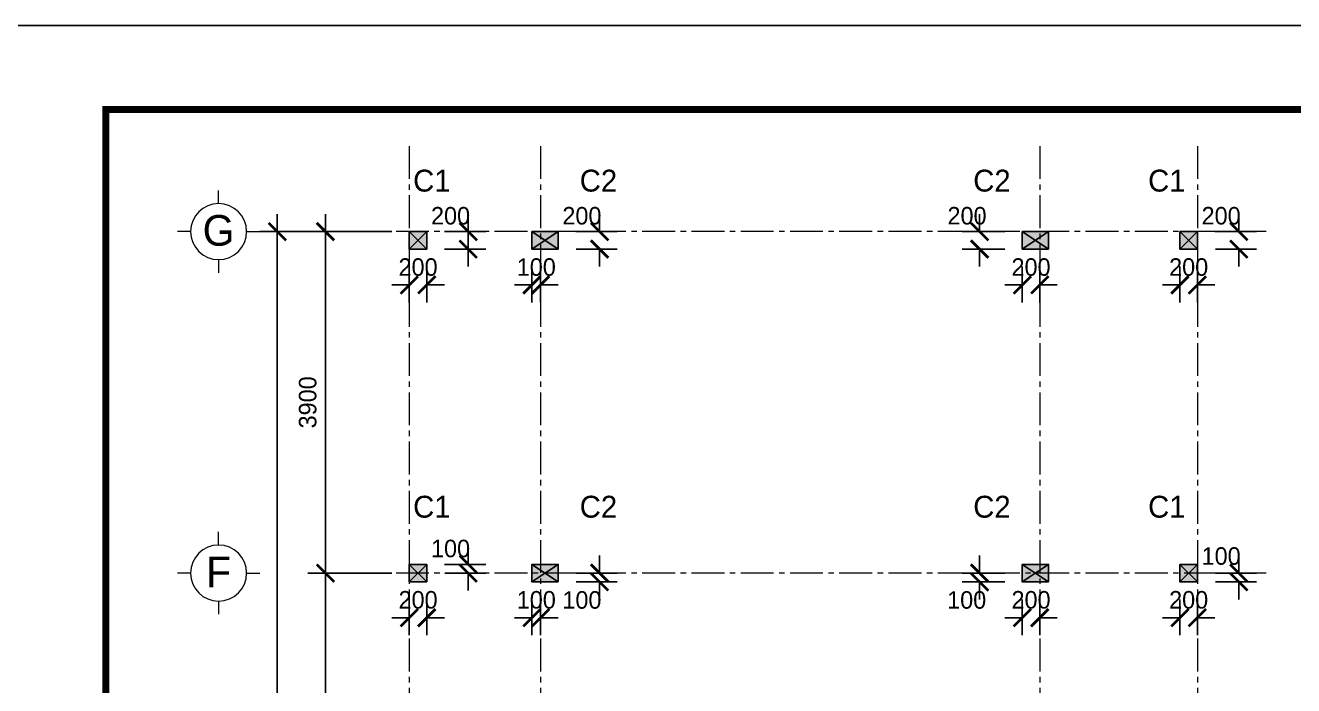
# Model space of a CAD drawing. Header units: inches. Extents: x 566748 to 757280, y 592180 to 740680.
# Drawn here: x 609628 to 624112, y 733140 to 740680 of the extents above; entities that cross this region are included whole.
import ezdxf
from ezdxf.enums import TextEntityAlignment as Align

# ---------------------------------------------------------------- set-up
doc = ezdxf.new("R2010")
doc.units = ezdxf.units.IN
doc.header["$MEASUREMENT"] = 0
doc.linetypes.add('ACAD_ISO10W100', pattern=[18, 12, -3, 0, -3])
doc.linetypes.add('CENTER2', pattern=[1.125, 0.75, -0.125, 0.125, -0.125])
for name, color, linetype in [('cot', 123, 'Continuous'), ('LAYER7', 7, 'Continuous'), ('TEXT', 4, 'Continuous')]:
    doc.layers.add(name, color=color, linetype=linetype)
for name, color, linetype, lineweight in [('NET GHI CHU', 7, 'Continuous', 13), ('NET KICH THUOC', 9, 'Continuous', 13), ('NET TRUC', 8, 'ACAD_ISO10W100', 9)]:
    doc.layers.add(name, color=color, linetype=linetype, lineweight=lineweight)
doc.styles.add('chu dan', font='Fonts5.ttf', dxfattribs={"height": 350})
doc.styles.add('DIM', font='Fonts5.ttf')
doc.styles.add('VNAVO', font='VARIALN.TTF', dxfattribs={"width": 1.1})
doc.dimstyles.new('M 1-100', dxfattribs={"dimtxt": 200, "dimasz": 200, "dimexe": 200, "dimexo": 200, "dimgap": 100, "dimtad": 1, "dimtoh": 1, "dimdec": 0, "dimzin": 0, "dimdsep": 46, "dimtxsty": 'DIM', "dimblk": 'ARCHTICK', "dimcen": 200, "dimdle": 200, "dimadec": 0, "dimazin": 0, "dimtfac": 1, "dimtdec": 0, "dimtix": 1, "dimtofl": 0, "dimtmove": 2, "dimatfit": 3, "dimfxl": 1, "dimtolj": 1, "dimtzin": 0, "dimarcsym": 0})

# ---------------------------------------------------------------- blocks, each defined once
blk = doc.blocks.new('_ArchTick')
at = {"color": 0, "linetype": 'ByBlock', "const_width": 0.15}
blk.add_lwpolyline([(-0.5, -0.5), (0.5, 0.5)], dxfattribs=at)
blk = doc.blocks.new('*D180')
at = {"layer": 'Defpoints', "color": 0}
for p in [(613055, 734425), (614013, 734425), (614013, 730625)]:
    blk.add_point(p, dxfattribs=at)
at = {"layer": 'NET KICH THUOC', "color": 0, "lineweight": -2}
for p, q in [((613055, 730425), (613055, 734625)), ((613813, 734425), (612855, 734425)), ((613813, 730625), (612855, 730625))]:
    blk.add_line(p, q, dxfattribs=at)
at = {"layer": 'NET KICH THUOC', "color": 0, "lineweight": -2, "xscale": 200, "yscale": 200, "zscale": 200}
for p, rotation in [((613055, 734425), 90), ((613055, 730625), 270)]:
    blk.add_blockref('_ArchTick', p, dxfattribs=dict(at, rotation=rotation))
at = {"layer": 'NET KICH THUOC', "color": 0, "insert": (612853, 732525), "char_height": 200, "attachment_point": 5, "rotation": 90, "style": 'DIM'}
blk.add_mtext('\\A1;3800', dxfattribs=at)
blk = doc.blocks.new('*D181')
at = {"layer": 'Defpoints', "color": 0}
for p in [(613055, 738325), (614013, 738325), (614013, 734425)]:
    blk.add_point(p, dxfattribs=at)
at = {"layer": 'NET KICH THUOC', "color": 0, "lineweight": -2}
for p, q in [((613055, 734225), (613055, 738525)), ((613813, 738325), (612855, 738325)), ((613813, 734425), (612855, 734425))]:
    blk.add_line(p, q, dxfattribs=at)
at = {"layer": 'NET KICH THUOC', "color": 0, "lineweight": -2, "xscale": 200, "yscale": 200, "zscale": 200}
for p, rotation in [((613055, 738325), 90), ((613055, 734425), 270)]:
    blk.add_blockref('_ArchTick', p, dxfattribs=dict(at, rotation=rotation))
at = {"layer": 'NET KICH THUOC', "color": 0, "insert": (612853, 736375), "char_height": 200, "attachment_point": 5, "rotation": 90, "style": 'DIM'}
blk.add_mtext('\\A1;3900', dxfattribs=at)
blk = doc.blocks.new('*D182')
at = {"layer": 'Defpoints', "color": 0}
for p in [(614013, 738325), (612505, 715825), (614013, 715825)]:
    blk.add_point(p, dxfattribs=at)
at = {"layer": 'NET KICH THUOC', "color": 0, "lineweight": -2}
for p, q in [((612505, 738525), (612505, 715625)), ((613813, 738325), (612305, 738325)), ((613813, 715825), (612305, 715825))]:
    blk.add_line(p, q, dxfattribs=at)
at = {"layer": 'NET KICH THUOC', "color": 0, "lineweight": -2, "xscale": 200, "yscale": 200, "zscale": 200}
for p, rotation in [((612505, 738325), 90), ((612505, 715825), 270)]:
    blk.add_blockref('_ArchTick', p, dxfattribs=dict(at, rotation=rotation))
at = {"layer": 'NET KICH THUOC', "color": 0, "insert": (612303, 727075), "char_height": 200, "attachment_point": 5, "rotation": 90, "style": 'DIM'}
blk.add_mtext('\\A1;22500', dxfattribs=at)
blk = doc.blocks.new('*D223')
at = {"layer": 'Defpoints', "color": 0}
for p in [(614013, 734325), (614213, 734325), (614213, 733916)]:
    blk.add_point(p, dxfattribs=at)
at = {"layer": 'NET KICH THUOC', "color": 0, "lineweight": -2}
for p, q in [((614013, 734125), (614013, 733716)), ((614213, 734125), (614213, 733716)), ((614013, 733916), (613813, 733916)), ((614213, 733916), (614413, 733916))]:
    blk.add_line(p, q, dxfattribs=at)
at = {"layer": 'NET KICH THUOC', "color": 0, "lineweight": -2, "xscale": 200, "yscale": 200, "zscale": 200}
blk.add_blockref('_ArchTick', (614013, 733916), dxfattribs=at)
at = {"layer": 'NET KICH THUOC', "color": 0, "lineweight": -2, "xscale": 200, "yscale": 200, "zscale": 200, "rotation": 180}
blk.add_blockref('_ArchTick', (614213, 733916), dxfattribs=at)
at = {"layer": 'NET KICH THUOC', "color": 0, "insert": (614113, 734119), "char_height": 200, "attachment_point": 5, "style": 'DIM'}
blk.add_mtext('\\A1;200', dxfattribs=at)
blk = doc.blocks.new('*D224')
at = {"layer": 'Defpoints', "color": 0}
for p in [(614213, 734525), (614686, 734525), (614218, 734425)]:
    blk.add_point(p, dxfattribs=at)
at = {"layer": 'NET KICH THUOC', "color": 0, "lineweight": -2}
for p, q in [((614686, 734525), (614686, 734725)), ((614413, 734525), (614886, 734525)), ((614418, 734425), (614886, 734425)), ((614686, 734425), (614686, 734225))]:
    blk.add_line(p, q, dxfattribs=at)
at = {"layer": 'NET KICH THUOC', "color": 0, "lineweight": -2, "xscale": 200, "yscale": 200, "zscale": 200}
for p, rotation in [((614686, 734525), 270), ((614686, 734425), 90)]:
    blk.add_blockref('_ArchTick', p, dxfattribs=dict(at, rotation=rotation))
at = {"layer": 'NET KICH THUOC', "color": 0, "insert": (614484, 734705), "char_height": 200, "attachment_point": 5, "style": 'DIM'}
blk.add_mtext('\\A1;100', dxfattribs=at)
blk = doc.blocks.new('*D225')
at = {"layer": 'Defpoints', "color": 0}
for p in [(615413, 734325), (615512, 734325), (615512, 733916)]:
    blk.add_point(p, dxfattribs=at)
at = {"layer": 'NET KICH THUOC', "color": 0, "lineweight": -2}
for p, q in [((615413, 734125), (615413, 733716)), ((615512, 734125), (615512, 733716)), ((615413, 733916), (615213, 733916)), ((615512, 733916), (615712, 733916))]:
    blk.add_line(p, q, dxfattribs=at)
at = {"layer": 'NET KICH THUOC', "color": 0, "lineweight": -2, "xscale": 200, "yscale": 200, "zscale": 200}
blk.add_blockref('_ArchTick', (615413, 733916), dxfattribs=at)
at = {"layer": 'NET KICH THUOC', "color": 0, "lineweight": -2, "xscale": 200, "yscale": 200, "zscale": 200, "rotation": 180}
blk.add_blockref('_ArchTick', (615512, 733916), dxfattribs=at)
at = {"layer": 'NET KICH THUOC', "color": 0, "insert": (615463, 734119), "char_height": 200, "attachment_point": 5, "style": 'DIM'}
blk.add_mtext('\\A1;100', dxfattribs=at)
blk = doc.blocks.new('*D226')
at = {"layer": 'Defpoints', "color": 0}
for p in [(615718, 734425), (615718, 734325), (616186, 734425)]:
    blk.add_point(p, dxfattribs=at)
at = {"layer": 'NET KICH THUOC', "color": 0, "lineweight": -2}
for p, q in [((616186, 734425), (616186, 734625)), ((615918, 734425), (616386, 734425)), ((615918, 734325), (616386, 734325)), ((616186, 734325), (616186, 734125))]:
    blk.add_line(p, q, dxfattribs=at)
at = {"layer": 'NET KICH THUOC', "color": 0, "lineweight": -2, "xscale": 200, "yscale": 200, "zscale": 200}
for p, rotation in [((616186, 734425), 270), ((616186, 734325), 90)]:
    blk.add_blockref('_ArchTick', p, dxfattribs=dict(at, rotation=rotation))
at = {"layer": 'NET KICH THUOC', "color": 0, "insert": (615984, 734117), "char_height": 200, "attachment_point": 5, "style": 'DIM'}
blk.add_mtext('\\A1;100', dxfattribs=at)
blk = doc.blocks.new('*D227')
at = {"layer": 'Defpoints', "color": 0}
for p in [(621013, 734325), (621213, 734325), (621213, 733916)]:
    blk.add_point(p, dxfattribs=at)
at = {"layer": 'NET KICH THUOC', "color": 0, "lineweight": -2}
for p, q in [((621013, 734125), (621013, 733716)), ((621213, 734125), (621213, 733716)), ((621013, 733916), (620813, 733916)), ((621213, 733916), (621413, 733916))]:
    blk.add_line(p, q, dxfattribs=at)
at = {"layer": 'NET KICH THUOC', "color": 0, "lineweight": -2, "xscale": 200, "yscale": 200, "zscale": 200}
blk.add_blockref('_ArchTick', (621013, 733916), dxfattribs=at)
at = {"layer": 'NET KICH THUOC', "color": 0, "lineweight": -2, "xscale": 200, "yscale": 200, "zscale": 200, "rotation": 180}
blk.add_blockref('_ArchTick', (621213, 733916), dxfattribs=at)
at = {"layer": 'NET KICH THUOC', "color": 0, "insert": (621113, 734119), "char_height": 200, "attachment_point": 5, "style": 'DIM'}
blk.add_mtext('\\A1;200', dxfattribs=at)
blk = doc.blocks.new('*D228')
at = {"layer": 'Defpoints', "color": 0}
for p in [(622813, 734325), (623013, 734325), (623013, 733916)]:
    blk.add_point(p, dxfattribs=at)
at = {"layer": 'NET KICH THUOC', "color": 0, "lineweight": -2}
for p, q in [((622813, 734125), (622813, 733716)), ((623013, 734125), (623013, 733716)), ((622813, 733916), (622613, 733916)), ((623013, 733916), (623213, 733916))]:
    blk.add_line(p, q, dxfattribs=at)
at = {"layer": 'NET KICH THUOC', "color": 0, "lineweight": -2, "xscale": 200, "yscale": 200, "zscale": 200}
blk.add_blockref('_ArchTick', (622813, 733916), dxfattribs=at)
at = {"layer": 'NET KICH THUOC', "color": 0, "lineweight": -2, "xscale": 200, "yscale": 200, "zscale": 200, "rotation": 180}
blk.add_blockref('_ArchTick', (623013, 733916), dxfattribs=at)
at = {"layer": 'NET KICH THUOC', "color": 0, "insert": (622913, 734119), "char_height": 200, "attachment_point": 5, "style": 'DIM'}
blk.add_mtext('\\A1;200', dxfattribs=at)
blk = doc.blocks.new('*D229')
at = {"layer": 'Defpoints', "color": 0}
for p in [(623018, 734425), (623018, 734325), (623486, 734425)]:
    blk.add_point(p, dxfattribs=at)
at = {"layer": 'NET KICH THUOC', "color": 0, "lineweight": -2}
for p, q in [((623486, 734425), (623486, 734625)), ((623218, 734425), (623686, 734425)), ((623218, 734325), (623686, 734325)), ((623486, 734325), (623486, 734125))]:
    blk.add_line(p, q, dxfattribs=at)
at = {"layer": 'NET KICH THUOC', "color": 0, "lineweight": -2, "xscale": 200, "yscale": 200, "zscale": 200}
for p, rotation in [((623486, 734425), 270), ((623486, 734325), 90)]:
    blk.add_blockref('_ArchTick', p, dxfattribs=dict(at, rotation=rotation))
at = {"layer": 'NET KICH THUOC', "color": 0, "insert": (623284, 734619), "char_height": 200, "attachment_point": 5, "style": 'DIM'}
blk.add_mtext('\\A1;100', dxfattribs=at)
blk = doc.blocks.new('*D230')
at = {"layer": 'Defpoints', "color": 0}
for p in [(620526, 734425), (621013, 734425), (621013, 734325)]:
    blk.add_point(p, dxfattribs=at)
at = {"layer": 'NET KICH THUOC', "color": 0, "lineweight": -2}
for p, q in [((620526, 734425), (620526, 734625)), ((620813, 734425), (620326, 734425)), ((620813, 734325), (620326, 734325)), ((620526, 734325), (620526, 734125))]:
    blk.add_line(p, q, dxfattribs=at)
at = {"layer": 'NET KICH THUOC', "color": 0, "lineweight": -2, "xscale": 200, "yscale": 200, "zscale": 200}
for p, rotation in [((620526, 734425), 270), ((620526, 734325), 90)]:
    blk.add_blockref('_ArchTick', p, dxfattribs=dict(at, rotation=rotation))
at = {"layer": 'NET KICH THUOC', "color": 0, "insert": (620378, 734117), "char_height": 200, "attachment_point": 5, "style": 'DIM'}
blk.add_mtext('\\A1;100', dxfattribs=at)
blk = doc.blocks.new('*D231')
at = {"layer": 'Defpoints', "color": 0}
for p in [(614013, 738125), (614213, 738125), (614213, 737716)]:
    blk.add_point(p, dxfattribs=at)
at = {"layer": 'NET KICH THUOC', "color": 0, "lineweight": -2}
for p, q in [((614013, 737925), (614013, 737516)), ((614213, 737925), (614213, 737516)), ((614013, 737716), (613813, 737716)), ((614213, 737716), (614413, 737716))]:
    blk.add_line(p, q, dxfattribs=at)
at = {"layer": 'NET KICH THUOC', "color": 0, "lineweight": -2, "xscale": 200, "yscale": 200, "zscale": 200}
blk.add_blockref('_ArchTick', (614013, 737716), dxfattribs=at)
at = {"layer": 'NET KICH THUOC', "color": 0, "lineweight": -2, "xscale": 200, "yscale": 200, "zscale": 200, "rotation": 180}
blk.add_blockref('_ArchTick', (614213, 737716), dxfattribs=at)
at = {"layer": 'NET KICH THUOC', "color": 0, "insert": (614113, 737919), "char_height": 200, "attachment_point": 5, "style": 'DIM'}
blk.add_mtext('\\A1;200', dxfattribs=at)
blk = doc.blocks.new('*D232')
at = {"layer": 'Defpoints', "color": 0}
for p in [(614213, 738325), (614686, 738325), (614213, 738125)]:
    blk.add_point(p, dxfattribs=at)
at = {"layer": 'NET KICH THUOC', "color": 0, "lineweight": -2}
for p, q in [((614686, 737925), (614686, 738525)), ((614413, 738325), (614886, 738325)), ((614413, 738125), (614886, 738125))]:
    blk.add_line(p, q, dxfattribs=at)
at = {"layer": 'NET KICH THUOC', "color": 0, "lineweight": -2, "xscale": 200, "yscale": 200, "zscale": 200}
for p, rotation in [((614686, 738325), 90), ((614686, 738125), 270)]:
    blk.add_blockref('_ArchTick', p, dxfattribs=dict(at, rotation=rotation))
at = {"layer": 'NET KICH THUOC', "color": 0, "insert": (614484, 738505), "char_height": 200, "attachment_point": 5, "style": 'DIM'}
blk.add_mtext('\\A1;200', dxfattribs=at)
blk = doc.blocks.new('*D233')
at = {"layer": 'Defpoints', "color": 0}
for p in [(615413, 738125), (615512, 738125), (615512, 737716)]:
    blk.add_point(p, dxfattribs=at)
at = {"layer": 'NET KICH THUOC', "color": 0, "lineweight": -2}
for p, q in [((615413, 737925), (615413, 737516)), ((615512, 737925), (615512, 737516)), ((615413, 737716), (615213, 737716)), ((615512, 737716), (615712, 737716))]:
    blk.add_line(p, q, dxfattribs=at)
at = {"layer": 'NET KICH THUOC', "color": 0, "lineweight": -2, "xscale": 200, "yscale": 200, "zscale": 200}
blk.add_blockref('_ArchTick', (615413, 737716), dxfattribs=at)
at = {"layer": 'NET KICH THUOC', "color": 0, "lineweight": -2, "xscale": 200, "yscale": 200, "zscale": 200, "rotation": 180}
blk.add_blockref('_ArchTick', (615512, 737716), dxfattribs=at)
at = {"layer": 'NET KICH THUOC', "color": 0, "insert": (615463, 737919), "char_height": 200, "attachment_point": 5, "style": 'DIM'}
blk.add_mtext('\\A1;100', dxfattribs=at)
blk = doc.blocks.new('*D234')
at = {"layer": 'Defpoints', "color": 0}
for p in [(615713, 738325), (616186, 738325), (615718, 738125)]:
    blk.add_point(p, dxfattribs=at)
at = {"layer": 'NET KICH THUOC', "color": 0, "lineweight": -2}
for p, q in [((616186, 738325), (616186, 738525)), ((615913, 738325), (616386, 738325)), ((615918, 738125), (616386, 738125)), ((616186, 738125), (616186, 737925))]:
    blk.add_line(p, q, dxfattribs=at)
at = {"layer": 'NET KICH THUOC', "color": 0, "lineweight": -2, "xscale": 200, "yscale": 200, "zscale": 200}
for p, rotation in [((616186, 738325), 270), ((616186, 738125), 90)]:
    blk.add_blockref('_ArchTick', p, dxfattribs=dict(at, rotation=rotation))
at = {"layer": 'NET KICH THUOC', "color": 0, "insert": (615984, 738505), "char_height": 200, "attachment_point": 5, "style": 'DIM'}
blk.add_mtext('\\A1;200', dxfattribs=at)
blk = doc.blocks.new('*D235')
at = {"layer": 'Defpoints', "color": 0}
for p in [(621013, 738125), (621213, 738125), (621213, 737716)]:
    blk.add_point(p, dxfattribs=at)
at = {"layer": 'NET KICH THUOC', "color": 0, "lineweight": -2}
for p, q in [((621013, 737925), (621013, 737516)), ((621213, 737925), (621213, 737516)), ((621013, 737716), (620813, 737716)), ((621213, 737716), (621413, 737716))]:
    blk.add_line(p, q, dxfattribs=at)
at = {"layer": 'NET KICH THUOC', "color": 0, "lineweight": -2, "xscale": 200, "yscale": 200, "zscale": 200}
blk.add_blockref('_ArchTick', (621013, 737716), dxfattribs=at)
at = {"layer": 'NET KICH THUOC', "color": 0, "lineweight": -2, "xscale": 200, "yscale": 200, "zscale": 200, "rotation": 180}
blk.add_blockref('_ArchTick', (621213, 737716), dxfattribs=at)
at = {"layer": 'NET KICH THUOC', "color": 0, "insert": (621113, 737919), "char_height": 200, "attachment_point": 5, "style": 'DIM'}
blk.add_mtext('\\A1;200', dxfattribs=at)
blk = doc.blocks.new('*D236')
at = {"layer": 'Defpoints', "color": 0}
for p in [(622813, 738125), (623013, 738125), (623013, 737716)]:
    blk.add_point(p, dxfattribs=at)
at = {"layer": 'NET KICH THUOC', "color": 0, "lineweight": -2}
for p, q in [((622813, 737925), (622813, 737516)), ((623013, 737925), (623013, 737516)), ((622813, 737716), (622613, 737716)), ((623013, 737716), (623213, 737716))]:
    blk.add_line(p, q, dxfattribs=at)
at = {"layer": 'NET KICH THUOC', "color": 0, "lineweight": -2, "xscale": 200, "yscale": 200, "zscale": 200}
blk.add_blockref('_ArchTick', (622813, 737716), dxfattribs=at)
at = {"layer": 'NET KICH THUOC', "color": 0, "lineweight": -2, "xscale": 200, "yscale": 200, "zscale": 200, "rotation": 180}
blk.add_blockref('_ArchTick', (623013, 737716), dxfattribs=at)
at = {"layer": 'NET KICH THUOC', "color": 0, "insert": (622913, 737919), "char_height": 200, "attachment_point": 5, "style": 'DIM'}
blk.add_mtext('\\A1;200', dxfattribs=at)
blk = doc.blocks.new('*D237')
at = {"layer": 'Defpoints', "color": 0}
for p in [(623013, 738325), (623486, 738325), (623018, 738125)]:
    blk.add_point(p, dxfattribs=at)
at = {"layer": 'NET KICH THUOC', "color": 0, "lineweight": -2}
for p, q in [((623486, 738325), (623486, 738525)), ((623213, 738325), (623686, 738325)), ((623218, 738125), (623686, 738125)), ((623486, 738125), (623486, 737925))]:
    blk.add_line(p, q, dxfattribs=at)
at = {"layer": 'NET KICH THUOC', "color": 0, "lineweight": -2, "xscale": 200, "yscale": 200, "zscale": 200}
for p, rotation in [((623486, 738325), 270), ((623486, 738125), 90)]:
    blk.add_blockref('_ArchTick', p, dxfattribs=dict(at, rotation=rotation))
at = {"layer": 'NET KICH THUOC', "color": 0, "insert": (623284, 738505), "char_height": 200, "attachment_point": 5, "style": 'DIM'}
blk.add_mtext('\\A1;200', dxfattribs=at)
blk = doc.blocks.new('*D238')
at = {"layer": 'Defpoints', "color": 0}
for p in [(620526, 738325), (621013, 738325), (621013, 738125)]:
    blk.add_point(p, dxfattribs=at)
at = {"layer": 'NET KICH THUOC', "color": 0, "lineweight": -2}
for p, q in [((620526, 738325), (620526, 738525)), ((620813, 738325), (620326, 738325)), ((620813, 738125), (620326, 738125)), ((620526, 738125), (620526, 737925))]:
    blk.add_line(p, q, dxfattribs=at)
at = {"layer": 'NET KICH THUOC', "color": 0, "lineweight": -2, "xscale": 200, "yscale": 200, "zscale": 200}
for p, rotation in [((620526, 738325), 270), ((620526, 738125), 90)]:
    blk.add_blockref('_ArchTick', p, dxfattribs=dict(at, rotation=rotation))
at = {"layer": 'NET KICH THUOC', "color": 0, "insert": (620382, 738505), "char_height": 200, "attachment_point": 5, "style": 'DIM'}
blk.add_mtext('\\A1;200', dxfattribs=at)
blk = doc.blocks.new('TRM')
at = {"layer": 'NET GHI CHU', "linetype": 'Continuous', "ltscale": 400}
for p, q in [((0, -150), (0, 0)), ((-320, -470), (-470, -470)), ((320, -470), (470, -470)), ((0, -790), (0, -940))]:
    blk.add_line(p, q, dxfattribs=at)
blk.add_circle((0, -470), 320, dxfattribs=at)
at = {"layer": 'NET GHI CHU', "style": 'chu dan'}
blk.add_attdef('TR', text='', height=350, dxfattribs=at).set_placement((0, -470), align=Align.MIDDLE_CENTER)

msp = doc.modelspace()

# ---------------------------------------------------------------- hatches: boundary and pattern name
at = {"layer": 'cot', "ltscale": 5}
h = msp.add_hatch(color=256, dxfattribs=at)
h.paths.add_polyline_path([(614112.9, 738225), (614012.9, 738325), (614012.9, 738125)])
h.paths.add_polyline_path([(614112.9, 738225), (614012.9, 738125), (614212.9, 738125)])
h.paths.add_polyline_path([(614212.9, 738325), (614112.9, 738225), (614212.9, 738125)])
h.paths.add_polyline_path([(614212.9, 738325), (614012.9, 738325), (614112.9, 738225)])
h = msp.add_hatch(color=256, dxfattribs=at)
h.paths.add_polyline_path([(615412.9, 738325), (615412.9, 738125), (615562.9, 738225)])
h.paths.add_polyline_path([(615562.9, 738225), (615712.9, 738325), (615412.9, 738325)])
h.paths.add_polyline_path([(615412.9, 738125), (615712.9, 738125), (615562.9, 738225)])
h.paths.add_polyline_path([(615562.9, 738225), (615712.9, 738125), (615712.9, 738325)])
h = msp.add_hatch(color=256, dxfattribs=at)
h.paths.add_polyline_path([(621012.9, 738325), (621012.9, 738125), (621162.9, 738225)])
h.paths.add_polyline_path([(621162.9, 738225), (621312.9, 738325), (621012.9, 738325)])
h.paths.add_polyline_path([(621012.9, 738125), (621312.9, 738125), (621162.9, 738225)])
h.paths.add_polyline_path([(621162.9, 738225), (621312.9, 738125), (621312.9, 738325)])
h = msp.add_hatch(color=256, dxfattribs=at)
h.paths.add_polyline_path([(622912.9, 738225), (622812.9, 738325), (622812.9, 738125)])
h.paths.add_polyline_path([(622912.9, 738225), (622812.9, 738125), (623012.9, 738125)])
h.paths.add_polyline_path([(623012.9, 738325), (622912.9, 738225), (623012.9, 738125)])
h.paths.add_polyline_path([(623012.9, 738325), (622812.9, 738325), (622912.9, 738225)])
h = msp.add_hatch(color=256, dxfattribs=at)
h.paths.add_polyline_path([(622912.9, 738225), (622812.9, 738325), (622812.9, 738125)])
h.paths.add_polyline_path([(622912.9, 738225), (622812.9, 738125), (623012.9, 738125)])
h.paths.add_polyline_path([(623012.9, 738325), (622912.9, 738225), (623012.9, 738125)])
h.paths.add_polyline_path([(623012.9, 738325), (622812.9, 738325), (622912.9, 738225)])
h = msp.add_hatch(color=256, dxfattribs=at)
h.paths.add_polyline_path([(614112.9, 734425), (614012.9, 734525), (614012.9, 734325)])
h.paths.add_polyline_path([(614112.9, 734425), (614012.9, 734325), (614212.9, 734325)])
h.paths.add_polyline_path([(614212.9, 734525), (614112.9, 734425), (614212.9, 734325)])
h.paths.add_polyline_path([(614212.9, 734525), (614012.9, 734525), (614112.9, 734425)])
h = msp.add_hatch(color=256, dxfattribs=at)
h.paths.add_polyline_path([(615412.9, 734525), (615412.9, 734325), (615562.9, 734425)])
h.paths.add_polyline_path([(615562.9, 734425), (615712.9, 734525), (615412.9, 734525)])
h.paths.add_polyline_path([(615412.9, 734325), (615712.9, 734325), (615562.9, 734425)])
h.paths.add_polyline_path([(615562.9, 734425), (615712.9, 734325), (615712.9, 734525)])
h = msp.add_hatch(color=256, dxfattribs=at)
h.paths.add_polyline_path([(621012.9, 734525), (621012.9, 734325), (621162.9, 734425)])
h.paths.add_polyline_path([(621162.9, 734425), (621312.9, 734525), (621012.9, 734525)])
h.paths.add_polyline_path([(621012.9, 734325), (621312.9, 734325), (621162.9, 734425)])
h.paths.add_polyline_path([(621162.9, 734425), (621312.9, 734325), (621312.9, 734525)])
h = msp.add_hatch(color=256, dxfattribs=at)
h.paths.add_polyline_path([(622912.9, 734425), (622812.9, 734525), (622812.9, 734325)])
h.paths.add_polyline_path([(622912.9, 734425), (622812.9, 734325), (623012.9, 734325)])
h.paths.add_polyline_path([(623012.9, 734525), (622912.9, 734425), (623012.9, 734325)])
h.paths.add_polyline_path([(623012.9, 734525), (622812.9, 734525), (622912.9, 734425)])
h = msp.add_hatch(color=256, dxfattribs=at)
h.paths.add_polyline_path([(622912.9, 734425), (622812.9, 734525), (622812.9, 734325)])
h.paths.add_polyline_path([(622912.9, 734425), (622812.9, 734325), (623012.9, 734325)])
h.paths.add_polyline_path([(623012.9, 734525), (622912.9, 734425), (623012.9, 734325)])
h.paths.add_polyline_path([(623012.9, 734525), (622812.9, 734525), (622912.9, 734425)])

# ---------------------------------------------------------------- linework, layer by layer
for p, q in [((614012.9, 738125), (614212.9, 738325)), ((614012.9, 738325), (614212.9, 738125)), ((615412.9, 738125), (615712.9, 738325)), ((615412.9, 738325), (615712.9, 738125)), ((621012.9, 738125), (621312.9, 738325)), ((621012.9, 738325), (621312.9, 738125)), ((622812.9, 738125), (623012.9, 738325)), ((622812.9, 738325), (623012.9, 738125)), ((622812.9, 738125), (623012.9, 738325)), ((622812.9, 738325), (623012.9, 738125)), ((614012.9, 734325), (614212.9, 734525)), ((614012.9, 734525), (614212.9, 734325)), ((615412.9, 734325), (615712.9, 734525)), ((615412.9, 734525), (615712.9, 734325)), ((621012.9, 734325), (621312.9, 734525)), ((621012.9, 734525), (621312.9, 734325)), ((622812.9, 734325), (623012.9, 734525)), ((622812.9, 734525), (623012.9, 734325)), ((622812.9, 734325), (623012.9, 734525)), ((622812.9, 734525), (623012.9, 734325))]:
    msp.add_line(p, q, dxfattribs=at)
for points in [[(614212.9, 738125), (614212.9, 738325), (614012.9, 738325), (614012.9, 738125)], [(615712.9, 738125), (615712.9, 738325), (615412.9, 738325), (615412.9, 738125)], [(621312.9, 738125), (621312.9, 738325), (621012.9, 738325), (621012.9, 738125)], [(623012.9, 738125), (623012.9, 738325), (622812.9, 738325), (622812.9, 738125)], [(623012.9, 738125), (623012.9, 738325), (622812.9, 738325), (622812.9, 738125)], [(614212.9, 734325), (614212.9, 734525), (614012.9, 734525), (614012.9, 734325)], [(615712.9, 734325), (615712.9, 734525), (615412.9, 734525), (615412.9, 734325)], [(621312.9, 734325), (621312.9, 734525), (621012.9, 734525), (621012.9, 734325)], [(623012.9, 734325), (623012.9, 734525), (622812.9, 734525), (622812.9, 734325)], [(623012.9, 734325), (623012.9, 734525), (622812.9, 734525), (622812.9, 734325)]]:
    msp.add_lwpolyline(points, close=True, dxfattribs=at)
at = {"layer": 'Defpoints', "linetype": 'Continuous', "ltscale": 0.08}
msp.add_lwpolyline([(608748.3, 710980.3), (650748.3, 710980.3), (650748.3, 740680.3), (608748.3, 740680.3)], close=True, dxfattribs=at)
at = {"layer": 'LAYER7', "linetype": 'Continuous', "const_width": 80}
msp.add_lwpolyline([(649748.3, 739717.8), (610548.3, 739717.8), (610548.3, 711942.9), (649748.3, 711942.9)], close=True, dxfattribs=at)
at = {"layer": 'NET TRUC', "linetype": 'CENTER2', "ltscale": 500}
for points in [[(614012.9, 739301.9), (614012.9, 714588.9)], [(615512.4, 739301.9), (615512.4, 714588.9)], [(621212.9, 739301.9), (621212.9, 714588.9)], [(623012.9, 739301.9), (623012.9, 714588.9)], [(623798.5, 738325), (612888, 738325)], [(623798.5, 734425), (612888, 734425)]]:
    msp.add_lwpolyline(points, dxfattribs=at)

# ---------------------------------------------------------------- block references
at = {"layer": 'TEXT'}
ref = msp.add_blockref('TRM', (611834.8, 737855), dxfattribs=dict(at, xscale=-1, rotation=180))
ref.add_attrib('TR', 'G', dxfattribs={"height": 350, "style": 'chu dan'}).set_placement((611834.8, 738339.2), align=Align.MIDDLE_CENTER)
ref = msp.add_blockref('TRM', (611834.8, 733955), dxfattribs=dict(at, xscale=-1, rotation=180))
ref.add_attrib('TR', 'F', dxfattribs={"height": 350, "style": 'chu dan'}).set_placement((611834.8, 734439.2), align=Align.MIDDLE_CENTER)

# ---------------------------------------------------------------- texts
at = {"layer": 'TEXT', "linetype": 'Continuous', "ltscale": 0.05, "char_height": 250, "attachment_point": 3, "style": 'VNAVO'}
for s, insert in [('{\\fVNI-Avo|b0|i0|c0|p2;C1}', (614484, 739032.2)), ('{\\fVNI-Avo|b0|i0|c0|p2;C2}', (616386.5, 739032.2)), ('{\\fVNI-Avo|b0|i0|c0|p2;C2}', (620880, 739032.2)), ('{\\fVNI-Avo|b0|i0|c0|p2;C1}', (622877.5, 739032.2)), ('{\\fVNI-Avo|b0|i0|c0|p2;C1}', (614484, 735308.2)), ('{\\fVNI-Avo|b0|i0|c0|p2;C2}', (616386.5, 735308.2)), ('{\\fVNI-Avo|b0|i0|c0|p2;C2}', (620880, 735308.2)), ('{\\fVNI-Avo|b0|i0|c0|p2;C1}', (622877.5, 735308.2))]:
    msp.add_mtext(s, dxfattribs=dict(at, insert=insert))

# ---------------------------------------------------------------- dimensions: what is measured, and where the dimension line sits
at = {"layer": 'NET KICH THUOC'}
for base, p1, p2, angle, picture, middle in [((612504.8, 715825), (614012.9, 738325), (614012.9, 715825), 90, '*D182', (612302.7, 727075)), ((613055.3, 738325), (614012.9, 734425), (614012.9, 738325), 90, '*D181', (612853.2, 736375)), ((614212.9, 737716.4), (614012.9, 738125), (614212.9, 738125), 180, '*D231', (614112.9, 737918.5)), ((615512.4399, 737716.4148), (615412.8664, 738125.0488), (615512.4399, 738125.0488), 180, '*D233', (615462.6531, 737918.5481)), ((621212.9, 737716.4), (621012.9, 738125), (621212.9, 738125), 180, '*D235', (621112.9, 737918.5)), ((623012.9, 737716.4), (622812.9, 738125), (623012.9, 738125), 180, '*D236', (622912.9, 737918.5)), ((613055.3, 734425), (614012.9, 730625), (614012.9, 734425), 90, '*D180', (612853.2, 732525)), ((614212.9, 733916.4), (614012.9, 734325), (614212.9, 734325), 180, '*D223', (614112.9, 734118.5)), ((615512.4399, 733916.4148), (615412.8664, 734325.0488), (615512.4399, 734325.0488), 180, '*D225', (615462.6531, 734118.5481)), ((621212.9, 733916.4), (621012.9, 734325), (621212.9, 734325), 180, '*D227', (621112.9, 734118.5)), ((623012.9, 733916.4), (622812.9, 734325), (623012.9, 734325), 180, '*D228', (622912.9, 734118.5))]:
    dim = msp.add_linear_dim(base=base, p1=p1, p2=p2, angle=angle, dimstyle='M 1-100', dxfattribs=at)
    dim.commit()
    dim.dimension.update_dxf_attribs({"geometry": picture, "text_midpoint": middle})
for base, p1, p2, picture, middle in [((614686.4, 738325), (614212.9, 738125), (614212.9, 738325), '*D232', (614484.3, 738505.4)), ((616186.4, 738325), (615717.9, 738125), (615712.9, 738325), '*D234', (615984.3, 738505.4)), ((620525.9, 738325), (621012.9, 738125), (621012.9, 738325), '*D238', (620382.4, 738505.4)), ((623486.4, 738325), (623017.9, 738125), (623012.9, 738325), '*D237', (623284.3, 738505.4)), ((614686.4, 734525), (614217.9, 734425), (614212.9, 734525), '*D224', (614484.3, 734705.4)), ((616186.4, 734425), (615717.9, 734325), (615717.9, 734425), '*D226', (615984.3, 734116.9)), ((620525.9, 734425), (621012.9, 734325), (621012.9, 734425), '*D230', (620378.4, 734116.9)), ((623486.4, 734425), (623017.9, 734325), (623017.9, 734425), '*D229', (623284.3, 734618.8))]:
    dim = msp.add_linear_dim(base=base, p1=p1, p2=p2, angle=90, dimstyle='M 1-100', dxfattribs=at)
    dim.commit()
    dim.dimension.update_dxf_attribs({"geometry": picture, "text_midpoint": middle, "dimtype": 160})

doc.saveas('drawing.dxf')
